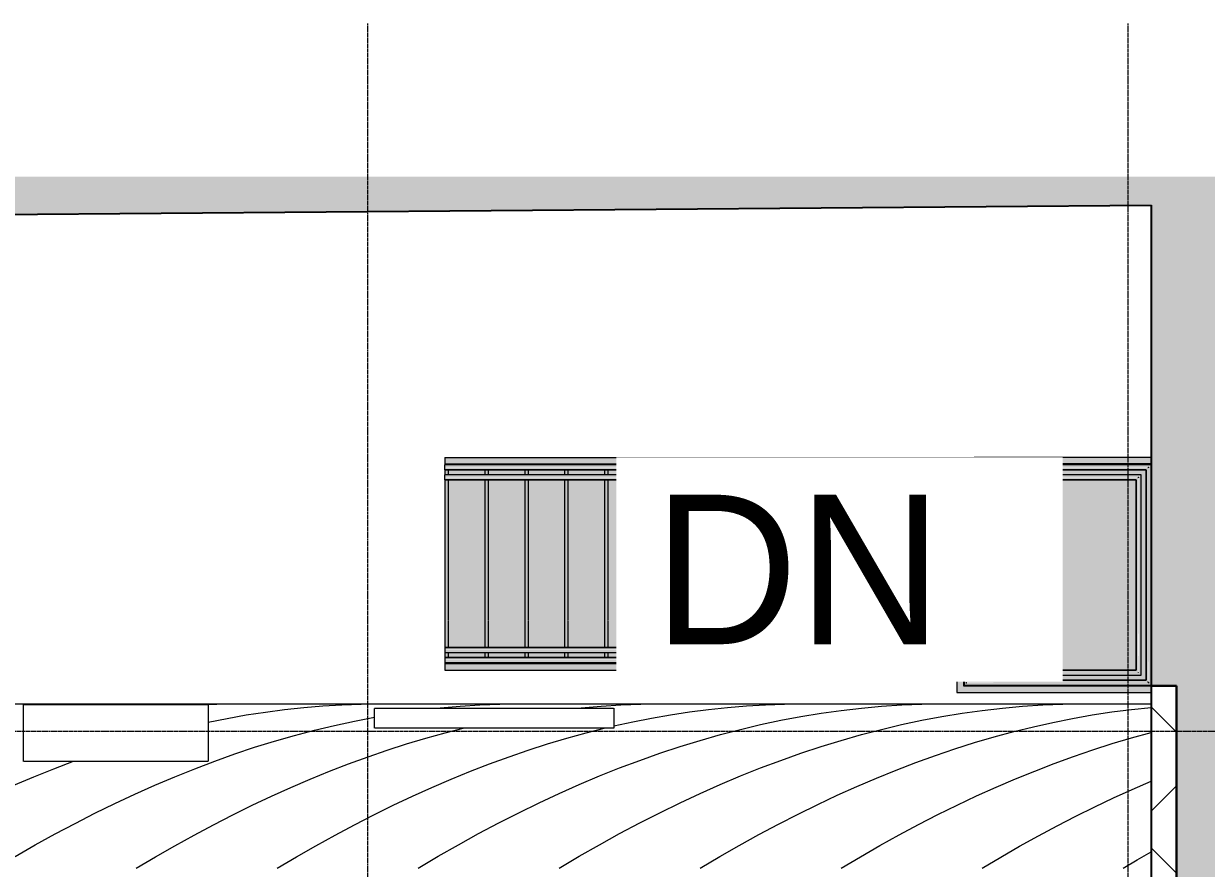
# Model space of a CAD drawing. Header units: inches. Extents: x -4124 to 1943, y 10204 to 12096.
# Drawn here: x 1260.7 to 1616.6, y 11719.2 to 11973.4 of the extents above; entities that cross this region are included whole.
import ezdxf

# ---------------------------------------------------------------- set-up
doc = ezdxf.new("R2010")
doc.units = ezdxf.units.IN
doc.header["$MEASUREMENT"] = 0
for name, pattern in [('Demolished', [0.1875, 0.125, -0.0625]), ('Grid Line 1_2_', [0.875, 0.5, -0.125, 0.125, -0.125]), ('Overhead 1_16_', [0.101562, 0.0625, -0.039062])]:
    doc.linetypes.add(name, pattern=pattern)
for name, color, linetype, lineweight in [('A-FLOR-HRAL', 11, 'Demolished', 9), ('A-ROOF', 132, 'Demolished', 9), ('A-ROOF-PATT', 132, 'Demolished', 9), ('A-WALL', 113, 'Continuous', 9), ('A-WALL-PATT', 111, 'Continuous', 13), ('S-GRID', 1, 'Continuous', 9), ('S-STRS', 31, 'Demolished', 9), ('S-STRS-ANNO', 31, 'Continuous', 9), ('S-STRS-IDEN', 31, 'Continuous', 9)]:
    doc.layers.add(name, color=color, linetype=linetype, lineweight=lineweight)
doc.styles.add('Century Gothic', font='ufonts.com_century-gothic.ttf', dxfattribs={"height": 45})

# ---------------------------------------------------------------- blocks, each defined once
blk = doc.blocks.new('FP_28-DEMO PLAN - MEZZ')
at = {"layer": 'A-ROOF', "color": 10}
blk.add_line((-1585.45, 11768.64), (-3026.2, 11768.64), dxfattribs=at)
at = {"layer": 'A-ROOF-PATT', "color": 20, "linetype": 'Continuous'}
for p, q in [((-1909.66, 11768.63), (-1904.45, 11768.74)), ((-1869.2, 11768.56), (-1863.99, 11768.71)), ((-1857.7, 11765.39), (-1851.94, 11766.27)), ((-1851.94, 11766.27), (-1846.19, 11767.02)), ((-1846.19, 11767.02), (-1840.44, 11767.64)), ((-1840.44, 11767.64), (-1834.69, 11768.12)), ((-1834.69, 11768.12), (-1828.93, 11768.46)), ((-1828.93, 11768.46), (-1823.18, 11768.68)), ((-1823.18, 11768.68), (-1817.43, 11768.75)), ((-1799.37, 11767.5), (-1793.39, 11768.03)), ((-1793.39, 11768.03), (-1787.41, 11768.42)), ((-1787.41, 11768.42), (-1781.43, 11768.66)), ((-1781.43, 11768.66), (-1775.45, 11768.75)), ((-1756.94, 11767.5), (-1750.96, 11768.03)), ((-1750.96, 11768.03), (-1744.98, 11768.42)), ((-1744.98, 11768.42), (-1739, 11768.66)), ((-1739, 11768.66), (-1733.03, 11768.75)), ((-1730.02, 11765.46), (-1724.31, 11766.32)), ((-1724.31, 11766.32), (-1718.6, 11767.06)), ((-1718.6, 11767.06), (-1712.89, 11767.66)), ((-1712.89, 11767.66), (-1707.18, 11768.13)), ((-1707.18, 11768.13), (-1701.47, 11768.47)), ((-1701.47, 11768.47), (-1695.77, 11768.68)), ((-1695.77, 11768.68), (-1690.06, 11768.75)), ((-1684.73, 11765.91), (-1678.66, 11766.76)), ((-1678.66, 11766.76), (-1672.6, 11767.45)), ((-1672.6, 11767.45), (-1666.54, 11768)), ((-1666.54, 11768), (-1660.47, 11768.4)), ((-1660.47, 11768.4), (-1654.41, 11768.65)), ((-1654.41, 11768.65), (-1648.34, 11768.75)), ((-1642.3, 11765.91), (-1636.24, 11766.76)), ((-1636.24, 11766.76), (-1630.17, 11767.45)), ((-1630.17, 11767.45), (-1624.11, 11768)), ((-1624.11, 11768), (-1618.04, 11768.4)), ((-1618.04, 11768.4), (-1611.98, 11768.65)), ((-1611.98, 11768.65), (-1605.92, 11768.75)), ((-1603.15, 11765.39), (-1597.25, 11766.29)), ((-1597.25, 11766.29), (-1591.35, 11767.06)), ((-1591.35, 11767.06), (-1585.45, 11767.68)), ((-1869.2, 11763.23), (-1863.45, 11764.38)), ((-1863.45, 11764.38), (-1857.7, 11765.39)), ((-1831.16, 11762.27), (-1825.15, 11763.57)), ((-1825.15, 11763.57), (-1819.14, 11764.73)), ((-1747.14, 11762.08), (-1741.43, 11763.34)), ((-1741.43, 11763.34), (-1735.72, 11764.46)), ((-1735.72, 11764.46), (-1730.02, 11765.46)), ((-1702.92, 11762.49), (-1696.85, 11763.78)), ((-1696.85, 11763.78), (-1690.79, 11764.92)), ((-1690.79, 11764.92), (-1684.73, 11765.91)), ((-1660.49, 11762.49), (-1654.43, 11763.78)), ((-1654.43, 11763.78), (-1648.36, 11764.92)), ((-1648.36, 11764.92), (-1642.3, 11765.91)), ((-1620.85, 11761.85), (-1614.95, 11763.17)), ((-1614.95, 11763.17), (-1609.05, 11764.35)), ((-1609.05, 11764.35), (-1603.15, 11765.39)), ((-1849.18, 11757.52), (-1843.17, 11759.25)), ((-1843.17, 11759.25), (-1837.16, 11760.83)), ((-1837.16, 11760.83), (-1831.16, 11762.27)), ((-1803.64, 11758.43), (-1797.82, 11760.03)), ((-1797.82, 11760.03), (-1792.01, 11761.5)), ((-1761.21, 11758.43), (-1755.4, 11760.03)), ((-1755.4, 11760.03), (-1749.58, 11761.5)), ((-1721.11, 11757.76), (-1715.05, 11759.48)), ((-1715.05, 11759.48), (-1708.98, 11761.06)), ((-1708.98, 11761.06), (-1702.92, 11762.49)), ((-1678.68, 11757.76), (-1672.62, 11759.48)), ((-1672.62, 11759.48), (-1666.56, 11761.06)), ((-1666.56, 11761.06), (-1660.49, 11762.49)), ((-1632.65, 11758.8), (-1626.75, 11760.39)), ((-1626.75, 11760.39), (-1620.85, 11761.85)), ((-1591.28, 11758.5), (-1585.45, 11760.1)), ((-1861.19, 11753.65), (-1855.19, 11755.66)), ((-1855.19, 11755.66), (-1849.18, 11757.52)), ((-1815.27, 11754.84), (-1809.45, 11756.7)), ((-1809.45, 11756.7), (-1803.64, 11758.43)), ((-1772.84, 11754.84), (-1767.03, 11756.7)), ((-1767.03, 11756.7), (-1761.21, 11758.43)), ((-1733.24, 11753.88), (-1727.17, 11755.89)), ((-1727.17, 11755.89), (-1721.11, 11757.76)), ((-1690.81, 11753.88), (-1684.75, 11755.89)), ((-1684.75, 11755.89), (-1678.68, 11757.76)), ((-1644.45, 11755.2), (-1638.55, 11757.07)), ((-1638.55, 11757.07), (-1632.65, 11758.8)), ((-1602.94, 11754.9), (-1597.11, 11756.76)), ((-1597.11, 11756.76), (-1591.28, 11758.5)), ((-1867.2, 11751.51), (-1861.19, 11753.65)), ((-1826.9, 11750.72), (-1821.08, 11752.84)), ((-1821.08, 11752.84), (-1815.27, 11754.84)), ((-1784.47, 11750.72), (-1778.65, 11752.84)), ((-1778.65, 11752.84), (-1772.84, 11754.84)), ((-1739.3, 11751.74), (-1733.24, 11753.88)), ((-1696.88, 11751.74), (-1690.81, 11753.88)), ((-1656.25, 11751.07), (-1650.35, 11753.2)), ((-1650.35, 11753.2), (-1644.45, 11755.2)), ((-1614.6, 11750.78), (-1608.77, 11752.91)), ((-1608.77, 11752.91), (-1602.94, 11754.9)), ((-1921.67, 11746.81), (-1915.67, 11749.22)), ((-1915.67, 11749.22), (-1909.66, 11751.5)), ((-1879.22, 11746.82), (-1873.21, 11749.23)), ((-1873.21, 11749.23), (-1867.2, 11751.51)), ((-1838.52, 11746.1), (-1832.71, 11748.47)), ((-1832.71, 11748.47), (-1826.9, 11750.72)), ((-1796.1, 11746.1), (-1790.28, 11748.47)), ((-1790.28, 11748.47), (-1784.47, 11750.72)), ((-1751.43, 11747.03), (-1745.37, 11749.45)), ((-1745.37, 11749.45), (-1739.3, 11751.74)), ((-1709, 11747.03), (-1702.94, 11749.45)), ((-1702.94, 11749.45), (-1696.88, 11751.74)), ((-1668.05, 11746.42), (-1662.15, 11748.81)), ((-1662.15, 11748.81), (-1656.25, 11751.07)), ((-1626.26, 11746.15), (-1620.43, 11748.53)), ((-1620.43, 11748.53), (-1614.6, 11750.78)), ((-1927.67, 11744.26), (-1921.67, 11746.81)), ((-1885.22, 11744.27), (-1879.22, 11746.82)), ((-1844.34, 11743.6), (-1838.52, 11746.1)), ((-1801.91, 11743.6), (-1796.1, 11746.1)), ((-1757.49, 11744.47), (-1751.43, 11747.03)), ((-1715.07, 11744.47), (-1709, 11747.03)), ((-1673.95, 11743.9), (-1668.05, 11746.42)), ((-1632.09, 11743.65), (-1626.26, 11746.15)), ((-1591.1, 11743.01), (-1585.45, 11745.47)), ((-1897.24, 11738.78), (-1891.23, 11741.59)), ((-1891.23, 11741.59), (-1885.22, 11744.27)), ((-1850.15, 11740.97), (-1844.34, 11743.6)), ((-1807.73, 11740.97), (-1801.91, 11743.6)), ((-1769.62, 11738.94), (-1763.56, 11741.77)), ((-1763.56, 11741.77), (-1757.49, 11744.47)), ((-1727.19, 11738.94), (-1721.13, 11741.77)), ((-1721.13, 11741.77), (-1715.07, 11744.47)), ((-1685.75, 11738.47), (-1679.85, 11741.25)), ((-1679.85, 11741.25), (-1673.95, 11743.9)), ((-1637.92, 11741.02), (-1632.09, 11743.65)), ((-1596.75, 11740.44), (-1591.1, 11743.01)), ((-1903.25, 11735.84), (-1897.24, 11738.78)), ((-1861.78, 11735.36), (-1855.97, 11738.23)), ((-1855.97, 11738.23), (-1850.15, 11740.97)), ((-1819.36, 11735.36), (-1813.54, 11738.23)), ((-1813.54, 11738.23), (-1807.73, 11740.97)), ((-1775.68, 11735.99), (-1769.62, 11738.94)), ((-1733.26, 11735.99), (-1727.19, 11738.94)), ((-1691.65, 11735.58), (-1685.75, 11738.47)), ((-1649.58, 11735.4), (-1643.75, 11738.27)), ((-1643.75, 11738.27), (-1637.92, 11741.02)), ((-1608.05, 11734.94), (-1602.4, 11737.75)), ((-1602.4, 11737.75), (-1596.75, 11740.44)), ((-1909.25, 11732.78), (-1903.25, 11735.84)), ((-1867.6, 11732.38), (-1861.78, 11735.36)), ((-1825.17, 11732.38), (-1819.36, 11735.36)), ((-1781.75, 11732.9), (-1775.68, 11735.99)), ((-1739.32, 11732.9), (-1733.26, 11735.99)), ((-1697.55, 11732.55), (-1691.65, 11735.58)), ((-1655.41, 11732.41), (-1649.58, 11735.4)), ((-1613.7, 11732.03), (-1608.05, 11734.94)), ((-1915.26, 11729.59), (-1909.25, 11732.78)), ((-1873.41, 11729.27), (-1867.6, 11732.38)), ((-1830.99, 11729.27), (-1825.17, 11732.38)), ((-1787.81, 11729.68), (-1781.75, 11732.9)), ((-1745.39, 11729.68), (-1739.32, 11732.9)), ((-1703.45, 11729.41), (-1697.55, 11732.55)), ((-1661.24, 11729.3), (-1655.41, 11732.41)), ((-1619.35, 11729), (-1613.7, 11732.03)), ((-1921.27, 11726.27), (-1915.26, 11729.59)), ((-1879.23, 11726.06), (-1873.41, 11729.27)), ((-1836.8, 11726.06), (-1830.99, 11729.27)), ((-1793.88, 11726.34), (-1787.81, 11729.68)), ((-1751.45, 11726.34), (-1745.39, 11729.68)), ((-1709.35, 11726.15), (-1703.45, 11729.41)), ((-1667.07, 11726.07), (-1661.24, 11729.3)), ((-1625, 11725.87), (-1619.35, 11729)), ((-1927.28, 11722.84), (-1921.27, 11726.27)), ((-1885.04, 11722.73), (-1879.23, 11726.06)), ((-1842.62, 11722.73), (-1836.8, 11726.06)), ((-1799.94, 11722.87), (-1793.88, 11726.34)), ((-1757.51, 11722.87), (-1751.45, 11726.34)), ((-1715.25, 11722.77), (-1709.35, 11726.15)), ((-1672.9, 11722.73), (-1667.07, 11726.07)), ((-1630.65, 11722.63), (-1625, 11725.87)), ((-1589.66, 11721.79), (-1585.45, 11724.23)), ((-1890.86, 11719.28), (-1885.04, 11722.73)), ((-1848.43, 11719.28), (-1842.62, 11722.73)), ((-1806, 11719.28), (-1799.94, 11722.87)), ((-1763.58, 11719.28), (-1757.51, 11722.87)), ((-1721.15, 11719.28), (-1715.25, 11722.77)), ((-1678.72, 11719.28), (-1672.9, 11722.73)), ((-1636.3, 11719.28), (-1630.65, 11722.63)), ((-1593.87, 11719.28), (-1589.66, 11721.79))]:
    blk.add_line(p, q, dxfattribs=at)
blk = doc.blocks.new('Walls 1 - Walls 1-1277454-DEMO PLAN - MEZZ')
at = {"layer": 'A-ROOF', "linetype": 'Continuous'}
blk.add_hatch(color=161, dxfattribs=at).paths.add_polyline_path([(-1448.44, 10380.08), (-1448.44, 11927.42), (-1956.88, 11927.42), (-1956.83, 11915.82), (-1585.45, 11918.85), (-1585.45, 11774.15), (-1577.83, 11774.15), (-1577.83, 10643.01), (-1938.58, 10642.37), (-1938.58, 10381.41), (-1577.83, 10380.43)], flags=0)
at = {"layer": 'A-ROOF', "linetype": 'Continuous', "lineweight": 25}
for p, q in [((-1956.83, 11915.82), (-1585.45, 11918.85)), ((-1585.45, 11918.85), (-1585.45, 11774.15)), ((-1585.45, 11774.15), (-1577.83, 11774.15)), ((-1577.83, 11774.15), (-1577.83, 10643.01))]:
    blk.add_line(p, q, dxfattribs=at)
blk = doc.blocks.new('Top Rail Type - Top Rail_Internal_-1447311-DEMO PLAN - MEZZ')
at = {"layer": 'A-FLOR-HRAL', "linetype": 'Continuous'}
for points in [[(-1641.92, 11839.83), (-1641.92, 11840), (-1797.92, 11839.92), (-1797.92, 11839.84), (-1641.92, 11839.84)], [(-1641.91, 11839.81), (-1641.91, 11839.83), (-1586.2, 11839.92), (-1586.2, 11840.01), (-1641.92, 11839.92), (-1641.92, 11839.83)], [(-1586.11, 11775.05), (-1586.2, 11839.92), (-1586.29, 11839.72), (-1586.2, 11775.15)], [(-1657.49, 11781.84), (-1641.92, 11781.92), (-1641.17, 11782.57), (-1641.17, 11782.67), (-1641.92, 11782.57), (-1641.92, 11782), (-1797.92, 11781.92), (-1797.92, 11781.84), (-1665.92, 11781.84)], [(-1641.92, 11781.35), (-1641.67, 11781.44), (-1641.67, 11781.92), (-1641.12, 11781.98), (-1640.82, 11782.45), (-1641.17, 11782.57), (-1641.74, 11782.11), (-1641.92, 11781.76), (-1641.92, 11781.39)], [(-1641.01, 11775.05), (-1640.83, 11775.24), (-1640.72, 11781.92), (-1640.17, 11781.92), (-1640.27, 11782.29), (-1640.55, 11782.19), (-1641.02, 11781.83), (-1641.01, 11775.15)], [(-1586.11, 11775.05), (-1586.29, 11775.24), (-1640.92, 11775.15), (-1641.01, 11775.05), (-1586.2, 11775.05)]]:
    blk.add_hatch(color=254, dxfattribs=at).paths.add_polyline_path(points, flags=0)
for p, q in [((-1641.72, 11840.67), (-1797.92, 11840.67)), ((-1797.92, 11839.17), (-1641.72, 11839.17)), ((-1585.45, 11840.67), (-1641.72, 11840.67)), ((-1641.72, 11839.17), (-1586.95, 11839.17)), ((-1586.95, 11839.17), (-1586.95, 11775.9)), ((-1640.9, 11782.67), (-1797.92, 11782.67)), ((-1797.92, 11781.17), (-1642.19, 11781.17)), ((-1641.92, 11781.27), (-1641.73, 11781.39)), ((-1641.67, 11780.89), (-1641.67, 11774.4)), ((-1640.17, 11775.9), (-1640.17, 11782.19)), ((-1641.67, 11774.4), (-1585.45, 11774.4)), ((-1586.95, 11775.9), (-1640.17, 11775.9))]:
    blk.add_line(p, q, dxfattribs=at)
at = {"layer": 'A-FLOR-HRAL', "linetype": 'Continuous', "flags": 128}
for points in [[(-1640.9, 11782.67), (-1641.02, 11782.64), (-1641.17, 11782.57), (-1641.35, 11782.45), (-1641.55, 11782.29), (-1641.74, 11782.11), (-1641.92, 11781.92)], [(-1641.17, 11781.92), (-1641.01, 11782.11), (-1640.89, 11782.29), (-1640.82, 11782.45), (-1640.79, 11782.57), (-1640.82, 11782.64), (-1640.9, 11782.67)], [(-1641.12, 11781.74), (-1640.92, 11781.92), (-1640.73, 11782.07), (-1640.55, 11782.19), (-1640.39, 11782.27), (-1640.27, 11782.29), (-1640.2, 11782.26), (-1640.17, 11782.19)]]:
    blk.add_lwpolyline(points, dxfattribs=at)
at = {"layer": 'A-FLOR-HRAL', "linetype": 'Continuous'}
for points in [[(-1641.92, 11839.92), (-1641.92, 11839.85), (-1641.92, 11839.79), (-1641.91, 11839.73)], [(-1586.2, 11839.92), (-1586.22, 11839.9), (-1586.25, 11839.87), (-1586.3, 11839.82), (-1586.35, 11839.77), (-1586.38, 11839.74), (-1586.4, 11839.72)], [(-1641.12, 11774.95), (-1641.1, 11774.97), (-1641.07, 11775), (-1641.02, 11775.05), (-1640.97, 11775.1), (-1640.94, 11775.13), (-1640.92, 11775.15)], [(-1586.01, 11774.95), (-1586.02, 11774.97), (-1586.06, 11775), (-1586.11, 11775.05), (-1586.15, 11775.1), (-1586.2, 11775.15), (-1586.25, 11775.19), (-1586.3, 11775.24), (-1586.35, 11775.29), (-1586.38, 11775.32), (-1586.4, 11775.34)]]:
    blk.add_open_spline(points, degree=3, dxfattribs=at)
blk = doc.blocks.new('Top Rail Type - Top Rail_Internal_-V37-DEMO PLAN - MEZZ')
at = {"layer": 'A-FLOR-HRAL', "linetype": 'Continuous'}
h = blk.add_hatch(color=254, dxfattribs=at)
h.paths.add_polyline_path([(-1642.07, 11839.17), (-1641.92, 11839.17), (-1641.92, 11839.84), (-1797.92, 11839.84), (-1797.92, 11839.17), (-1647.04, 11839.17)], flags=0)
h.paths.add_polyline_path([(-1647.04, 11840), (-1641.92, 11840.01), (-1641.92, 11840.67), (-1797.92, 11840.67), (-1797.92, 11840), (-1653.92, 11840)], flags=0)
h = blk.add_hatch(color=254, dxfattribs=at)
h.paths.add_polyline_path([(-1586.95, 11839.17), (-1586.29, 11839.83), (-1641.92, 11839.84), (-1641.92, 11839.17), (-1588.45, 11839.17)], flags=0)
h.paths.add_polyline_path([(-1641.92, 11840), (-1641.91, 11840.01), (-1586.11, 11840.01), (-1585.45, 11840.67), (-1641.92, 11840.67)], flags=0)
h = blk.add_hatch(color=254, dxfattribs=at)
h.paths.add_polyline_path([(-1585.45, 11774.4), (-1585.45, 11840.67), (-1586.11, 11839.92), (-1586.11, 11775.05)], flags=0)
h.paths.add_polyline_path([(-1586.29, 11775.24), (-1586.29, 11839.83), (-1586.95, 11839.07), (-1586.95, 11775.9)], flags=0)
h = blk.add_hatch(color=254, dxfattribs=at)
h.paths.add_polyline_path([(-1689.92, 11781.17), (-1641.92, 11781.17), (-1641.98, 11781.84), (-1797.92, 11781.84), (-1797.92, 11781.17), (-1699.3, 11781.17)], flags=0)
h.paths.add_polyline_path([(-1665.92, 11782), (-1641.92, 11782), (-1641.92, 11782.67), (-1797.92, 11782.67), (-1797.92, 11782), (-1677.92, 11782)], flags=0)
h = blk.add_hatch(color=254, dxfattribs=at)
h.paths.add_polyline_path([(-1641.67, 11774.4), (-1641.01, 11775.15), (-1641.02, 11781.92), (-1641.67, 11781.92), (-1641.67, 11775.05)], flags=0)
h.paths.add_polyline_path([(-1640.83, 11775.24), (-1640.17, 11775.9), (-1640.17, 11781.92), (-1640.83, 11781.92), (-1640.83, 11775.9)], flags=0)
h = blk.add_hatch(color=254, dxfattribs=at)
h.paths.add_polyline_path([(-1641.67, 11774.4), (-1585.45, 11774.4), (-1586.2, 11775.05), (-1641.01, 11775.05)], flags=0)
h.paths.add_polyline_path([(-1586.29, 11775.24), (-1586.95, 11775.9), (-1640.17, 11775.9), (-1640.83, 11775.24), (-1586.95, 11775.24)], flags=0)
for p, q in [((-1641.92, 11840.67), (-1797.92, 11840.67)), ((-1797.92, 11839.19), (-1797.92, 11840.64)), ((-1641.92, 11839.17), (-1797.92, 11839.17)), ((-1585.45, 11840.67), (-1641.92, 11840.67)), ((-1586.95, 11839.17), (-1641.92, 11839.17)), ((-1586.95, 11775.9), (-1586.95, 11839.17)), ((-1797.92, 11782.67), (-1641.92, 11782.67)), ((-1797.92, 11782.64), (-1797.92, 11781.19)), ((-1797.92, 11781.17), (-1641.92, 11781.17)), ((-1641.92, 11782.67), (-1641.92, 11781.17)), ((-1640.17, 11781.92), (-1641.67, 11781.92)), ((-1641.67, 11781.92), (-1641.67, 11774.4)), ((-1640.17, 11781.92), (-1640.17, 11775.9)), ((-1641.67, 11774.4), (-1585.45, 11774.4)), ((-1640.17, 11775.9), (-1586.95, 11775.9))]:
    blk.add_line(p, q, dxfattribs=at)
blk = doc.blocks.new('Handrail Type - Handrail_Internal_-1447339-DEMO PLAN - MEZZ')
at = {"layer": 'A-FLOR-HRAL', "linetype": 'Continuous'}
for points in [[(-1641.92, 11836.83), (-1641.92, 11837), (-1797.92, 11836.92), (-1797.92, 11836.84), (-1641.92, 11836.84)], [(-1641.91, 11836.81), (-1641.91, 11836.83), (-1589.2, 11836.92), (-1589.2, 11837.01), (-1641.92, 11836.92), (-1641.92, 11836.83)], [(-1589.11, 11778.05), (-1589.2, 11836.92), (-1589.29, 11836.72), (-1589.2, 11778.15), (-1589.17, 11778.11)], [(-1641.92, 11784.83), (-1641.92, 11785), (-1797.92, 11784.92), (-1797.92, 11784.84), (-1641.92, 11784.84)], [(-1638.01, 11784.83), (-1637.92, 11785.01), (-1641.92, 11784.92), (-1641.89, 11784.83), (-1638.23, 11784.83)], [(-1638.01, 11778.05), (-1637.83, 11778.34), (-1637.92, 11784.92), (-1638.01, 11784.72), (-1638.01, 11778.11)], [(-1589.2, 11778.05), (-1589.2, 11778.15), (-1589.29, 11778.24), (-1637.92, 11778.15), (-1638.01, 11778.05), (-1589.95, 11778.05)]]:
    blk.add_hatch(color=254, dxfattribs=at).paths.add_polyline_path(points, flags=0)
for p, q in [((-1641.72, 11837.67), (-1797.92, 11837.67)), ((-1588.45, 11837.67), (-1641.72, 11837.67)), ((-1588.45, 11777.4), (-1588.45, 11837.67)), ((-1797.92, 11836.17), (-1641.72, 11836.17)), ((-1641.72, 11836.17), (-1589.95, 11836.17)), ((-1589.95, 11836.17), (-1589.95, 11778.9)), ((-1641.72, 11785.67), (-1797.92, 11785.67)), ((-1797.92, 11784.17), (-1641.72, 11784.17)), ((-1637.17, 11785.67), (-1641.72, 11785.67)), ((-1641.72, 11784.17), (-1638.67, 11784.17)), ((-1638.67, 11784.17), (-1638.67, 11777.4)), ((-1637.17, 11778.9), (-1637.17, 11785.67)), ((-1638.67, 11777.4), (-1588.45, 11777.4)), ((-1589.95, 11778.9), (-1637.17, 11778.9))]:
    blk.add_line(p, q, dxfattribs=at)
for points in [[(-1641.92, 11836.92), (-1641.92, 11836.85), (-1641.92, 11836.79), (-1641.91, 11836.73)], [(-1589.2, 11836.92), (-1589.22, 11836.9), (-1589.25, 11836.87), (-1589.3, 11836.82), (-1589.35, 11836.77), (-1589.38, 11836.74), (-1589.4, 11836.72)], [(-1641.91, 11784.72), (-1641.92, 11784.79), (-1641.92, 11784.85), (-1641.92, 11784.92)], [(-1638.12, 11784.72), (-1638.1, 11784.74), (-1638.07, 11784.77), (-1638.02, 11784.82), (-1637.97, 11784.87), (-1637.94, 11784.9), (-1637.92, 11784.92)], [(-1638.12, 11777.95), (-1638.1, 11777.97), (-1638.07, 11778), (-1638.02, 11778.05), (-1637.97, 11778.1), (-1637.94, 11778.13), (-1637.92, 11778.15)], [(-1589.17, 11778.11), (-1589.18, 11778.12), (-1589.19, 11778.13), (-1589.2, 11778.15)]]:
    blk.add_open_spline(points, degree=3, dxfattribs=at)
blk = doc.blocks.new('Handrail Type - Handrail_Internal_-V38-DEMO PLAN - MEZZ')
at = {"layer": 'A-FLOR-HRAL', "linetype": 'Continuous'}
h = blk.add_hatch(color=254, dxfattribs=at)
h.paths.add_polyline_path([(-1797.92, 11836.17), (-1641.92, 11836.17), (-1641.92, 11836.84), (-1797.92, 11836.84), (-1797.92, 11836.54)], flags=0)
h.paths.add_polyline_path([(-1641.92, 11837), (-1641.92, 11837.67), (-1797.92, 11837.67), (-1797.92, 11837), (-1647.04, 11837)], flags=0)
h = blk.add_hatch(color=254, dxfattribs=at)
h.paths.add_polyline_path([(-1589.95, 11836.17), (-1589.29, 11836.83), (-1641.92, 11836.84), (-1641.92, 11836.17), (-1594.78, 11836.17)], flags=0)
h.paths.add_polyline_path([(-1641.92, 11837), (-1641.91, 11837.01), (-1589.11, 11837.01), (-1588.45, 11837.67), (-1641.92, 11837.67)], flags=0)
h = blk.add_hatch(color=254, dxfattribs=at)
h.paths.add_polyline_path([(-1588.45, 11777.4), (-1588.45, 11837.67), (-1589.11, 11836.92), (-1589.11, 11778.05)], flags=0)
h.paths.add_polyline_path([(-1589.29, 11778.24), (-1589.29, 11836.83), (-1589.95, 11836.17), (-1589.95, 11778.9)], flags=0)
h = blk.add_hatch(color=254, dxfattribs=at)
h.paths.add_polyline_path([(-1797.92, 11784.17), (-1641.92, 11784.17), (-1641.92, 11784.84), (-1797.92, 11784.84), (-1797.92, 11784.6)], flags=0)
h.paths.add_polyline_path([(-1713.92, 11785), (-1641.92, 11785.01), (-1641.92, 11785.67), (-1797.92, 11785.67), (-1797.92, 11785), (-1720.21, 11785)], flags=0)
h = blk.add_hatch(color=254, dxfattribs=at)
h.paths.add_polyline_path([(-1641.77, 11784.17), (-1638.67, 11784.17), (-1638.01, 11784.83), (-1641.92, 11784.72), (-1641.82, 11784.17)], flags=0)
h.paths.add_polyline_path([(-1641.92, 11785), (-1641.89, 11785.01), (-1637.83, 11785.01), (-1637.17, 11785.67), (-1641.92, 11785.57), (-1641.92, 11785.11)], flags=0)
h = blk.add_hatch(color=254, dxfattribs=at)
h.paths.add_polyline_path([(-1638.67, 11777.4), (-1638.01, 11778.15), (-1638.01, 11784.83), (-1638.67, 11784.17), (-1638.67, 11778.05)], flags=0)
h.paths.add_polyline_path([(-1637.83, 11778.24), (-1637.17, 11778.9), (-1637.17, 11785.67), (-1637.83, 11784.92), (-1637.83, 11778.9)], flags=0)
h = blk.add_hatch(color=254, dxfattribs=at)
h.paths.add_polyline_path([(-1638.67, 11777.4), (-1588.45, 11777.4), (-1589.2, 11778.05), (-1638.01, 11778.05)], flags=0)
h.paths.add_polyline_path([(-1626.13, 11778.24), (-1589.29, 11778.24), (-1589.95, 11778.9), (-1637.17, 11778.9), (-1637.83, 11778.24), (-1636.59, 11778.24)], flags=0)
for p, q in [((-1641.92, 11837.67), (-1797.92, 11837.67)), ((-1797.92, 11836.19), (-1797.92, 11837.64)), ((-1588.45, 11837.67), (-1641.92, 11837.67)), ((-1588.45, 11777.4), (-1588.45, 11837.67)), ((-1641.92, 11836.17), (-1797.92, 11836.17)), ((-1589.95, 11836.17), (-1641.92, 11836.17)), ((-1589.95, 11778.9), (-1589.95, 11836.17)), ((-1797.92, 11785.67), (-1641.92, 11785.67)), ((-1797.92, 11785.64), (-1797.92, 11784.19)), ((-1797.92, 11784.17), (-1641.92, 11784.17)), ((-1641.92, 11785.67), (-1637.17, 11785.67)), ((-1641.92, 11784.17), (-1638.67, 11784.17)), ((-1638.67, 11784.17), (-1638.67, 11777.4)), ((-1637.17, 11785.67), (-1637.17, 11778.9)), ((-1638.67, 11777.4), (-1588.45, 11777.4)), ((-1637.17, 11778.9), (-1589.95, 11778.9))]:
    blk.add_line(p, q, dxfattribs=at)

msp = doc.modelspace()

# ---------------------------------------------------------------- hatches: boundary and pattern name
at = {"layer": 'A-WALL-PATT', "lineweight": 9}
h = msp.add_hatch(dxfattribs=at)
h.set_pattern_fill('FP_1', style=0, pattern_type=2)
h.set_pattern_definition([(45, (3185.41, 0), (-21.2132, 21.2132), []), (135, (3185.41, 0), (-21.2132, -21.2132), [])])
h.paths.add_polyline_path([(1599.96, 10642.99), (1607.58, 10643.01), (1607.58, 11774.15), (1599.96, 11774.15), (1599.96, 10643.01)], flags=0)
at = {"layer": 'S-STRS', "linetype": 'Continuous'}
for color, points in [(255, [(1543.49, 11840.92), (1546.71, 11840.92), (1546.71, 11842.92), (1387.49, 11842.92), (1387.49, 11840.92), (1538.37, 11840.92)]), (255, [(1590.64, 11840.92), (1599.96, 11840.92), (1599.96, 11842.92), (1546.71, 11842.92), (1546.71, 11840.92), (1569.73, 11840.92)]), (255, [(1538.37, 11778.92), (1541.49, 11778.92), (1541.49, 11780.92), (1387.49, 11780.92), (1387.49, 11778.92), (1531.49, 11778.92)]), (254, [(1541.49, 11772.15), (1543.49, 11774.15), (1543.49, 11780.92), (1541.49, 11780.92), (1541.49, 11774.15)]), (255, [(1599.96, 11772.15), (1599.96, 11774.15), (1543.49, 11774.15), (1541.49, 11772.15), (1590.64, 11772.15)])]:
    msp.add_hatch(color=color, dxfattribs=at).paths.add_polyline_path(points, flags=0)
h = msp.add_hatch(color=255, dxfattribs=at)
h.paths.add_polyline_path([(1399.49, 11780.92), (1399.49, 11781.17), (1387.49, 11781.17), (1387.49, 11780.92)], flags=0)
h.paths.add_polyline_path([(1387.49, 11782.67), (1399.49, 11782.67), (1399.49, 11784.17), (1387.49, 11784.17)], flags=0)
h.paths.add_polyline_path([(1399.49, 11785.67), (1399.49, 11836.17), (1387.49, 11836.17), (1387.49, 11785.67)], flags=0)
h.paths.add_polyline_path([(1399.49, 11837.67), (1399.49, 11839.17), (1387.49, 11839.17), (1387.49, 11837.67)], flags=0)
h.paths.add_polyline_path([(1399.49, 11840.67), (1399.49, 11840.92), (1387.49, 11840.92), (1387.49, 11840.67)], flags=0)
h = msp.add_hatch(color=255, dxfattribs=at)
h.paths.add_polyline_path([(1411.49, 11780.92), (1411.49, 11781.17), (1399.49, 11781.17), (1399.49, 11780.92), (1402.49, 11780.92)], flags=0)
h.paths.add_polyline_path([(1399.49, 11782.67), (1411.49, 11782.67), (1411.49, 11784.17), (1399.49, 11784.17)], flags=0)
h.paths.add_polyline_path([(1411.49, 11785.67), (1411.49, 11836.17), (1399.49, 11836.17), (1399.49, 11785.67), (1402.49, 11785.67)], flags=0)
h.paths.add_polyline_path([(1402.49, 11837.67), (1411.49, 11837.67), (1411.49, 11839.17), (1399.49, 11839.17), (1399.49, 11837.67)], flags=0)
h.paths.add_polyline_path([(1402.49, 11840.67), (1411.49, 11840.67), (1411.49, 11840.92), (1399.49, 11840.92), (1399.49, 11840.67)], flags=0)
h = msp.add_hatch(color=255, dxfattribs=at)
h.paths.add_polyline_path([(1411.49, 11780.92), (1423.49, 11780.92), (1423.39, 11781.17), (1411.49, 11781.17)], flags=0)
h.paths.add_polyline_path([(1423.49, 11782.67), (1423.39, 11784.17), (1411.49, 11784.17), (1411.49, 11782.67), (1423.39, 11782.67)], flags=0)
h.paths.add_polyline_path([(1423.39, 11785.67), (1423.49, 11785.67), (1423.39, 11836.17), (1411.49, 11836.17), (1411.49, 11785.67)], flags=0)
h.paths.add_polyline_path([(1423.49, 11837.67), (1423.39, 11839.17), (1411.49, 11839.17), (1411.49, 11837.67), (1423.39, 11837.67)], flags=0)
h.paths.add_polyline_path([(1411.49, 11840.67), (1423.49, 11840.67), (1423.39, 11840.92), (1411.49, 11840.92)], flags=0)
h = msp.add_hatch(color=255, dxfattribs=at)
h.paths.add_polyline_path([(1435.49, 11780.92), (1435.49, 11781.17), (1423.49, 11781.17), (1423.49, 11780.92)], flags=0)
h.paths.add_polyline_path([(1423.49, 11782.67), (1435.49, 11782.67), (1435.49, 11784.17), (1423.49, 11784.17)], flags=0)
h.paths.add_polyline_path([(1423.49, 11785.67), (1435.49, 11785.67), (1435.49, 11836.17), (1423.49, 11836.17), (1423.49, 11797.59)], flags=0)
h.paths.add_polyline_path([(1423.49, 11837.67), (1435.49, 11837.67), (1435.49, 11839.17), (1423.49, 11839.17)], flags=0)
h.paths.add_polyline_path([(1435.49, 11840.67), (1435.49, 11840.92), (1423.49, 11840.92), (1423.49, 11840.67)], flags=0)
h = msp.add_hatch(color=255, dxfattribs=at)
h.paths.add_polyline_path([(1444.3, 11780.92), (1447.49, 11780.92), (1447.49, 11781.17), (1435.49, 11781.17), (1435.49, 11780.92)], flags=0)
h.paths.add_polyline_path([(1447.49, 11782.67), (1447.49, 11784.17), (1435.49, 11784.17), (1435.49, 11782.67), (1444.3, 11782.67)], flags=0)
h.paths.add_polyline_path([(1447.49, 11785.67), (1447.49, 11836.17), (1435.49, 11836.17), (1435.49, 11785.67), (1444.3, 11785.67)], flags=0)
h.paths.add_polyline_path([(1447.49, 11837.67), (1447.49, 11839.17), (1435.49, 11839.17), (1435.49, 11837.67), (1444.3, 11837.67)], flags=0)
h.paths.add_polyline_path([(1435.49, 11840.67), (1447.49, 11840.67), (1447.49, 11840.92), (1435.49, 11840.92)], flags=0)
h = msp.add_hatch(color=255, dxfattribs=at)
h.paths.add_polyline_path([(1459.49, 11780.92), (1459.49, 11781.17), (1447.49, 11781.17), (1447.49, 11780.92)], flags=0)
h.paths.add_polyline_path([(1447.49, 11782.67), (1459.49, 11782.67), (1459.49, 11784.17), (1447.49, 11784.17)], flags=0)
h.paths.add_polyline_path([(1447.49, 11785.67), (1459.49, 11785.67), (1459.49, 11836.17), (1447.49, 11836.17), (1447.49, 11797.59)], flags=0)
h.paths.add_polyline_path([(1447.49, 11837.67), (1459.49, 11837.67), (1459.49, 11839.17), (1447.49, 11839.17)], flags=0)
h.paths.add_polyline_path([(1459.49, 11840.67), (1459.49, 11840.92), (1447.49, 11840.92), (1447.49, 11840.67)], flags=0)
h = msp.add_hatch(color=255, dxfattribs=at)
h.paths.add_polyline_path([(1459.49, 11780.92), (1471.49, 11780.92), (1471.49, 11781.17), (1459.49, 11781.17)], flags=0)
h.paths.add_polyline_path([(1465.2, 11782.67), (1471.49, 11782.67), (1471.49, 11784.17), (1459.49, 11784.17), (1459.49, 11782.67)], flags=0)
h.paths.add_polyline_path([(1465.2, 11785.67), (1471.49, 11785.67), (1471.49, 11836.17), (1459.49, 11836.17), (1459.49, 11785.67)], flags=0)
h.paths.add_polyline_path([(1465.2, 11837.67), (1471.49, 11837.67), (1471.49, 11839.17), (1459.49, 11839.17), (1459.49, 11837.67)], flags=0)
h.paths.add_polyline_path([(1459.49, 11840.67), (1471.49, 11840.67), (1471.49, 11840.92), (1459.49, 11840.92)], flags=0)
h = msp.add_hatch(color=255, dxfattribs=at)
h.paths.add_polyline_path([(1483.49, 11780.92), (1483.49, 11781.17), (1471.49, 11781.17), (1471.49, 11780.92)], flags=0)
h.paths.add_polyline_path([(1483.49, 11782.67), (1483.49, 11784.17), (1471.49, 11784.17), (1471.49, 11782.67)], flags=0)
h.paths.add_polyline_path([(1471.49, 11785.67), (1483.49, 11785.67), (1483.49, 11836.17), (1471.49, 11836.17), (1471.49, 11789.66)], flags=0)
h.paths.add_polyline_path([(1483.49, 11837.67), (1483.49, 11839.17), (1471.49, 11839.17), (1471.49, 11837.67)], flags=0)
h.paths.add_polyline_path([(1471.49, 11840.67), (1483.49, 11840.67), (1483.49, 11840.92), (1471.49, 11840.92)], flags=0)
h = msp.add_hatch(color=255, dxfattribs=at)
h.paths.add_polyline_path([(1483.49, 11780.92), (1495.49, 11780.92), (1495.49, 11781.17), (1483.49, 11781.17)], flags=0)
h.paths.add_polyline_path([(1495.49, 11782.67), (1495.49, 11784.17), (1483.49, 11784.17), (1483.49, 11782.67), (1486.11, 11782.67)], flags=0)
h.paths.add_polyline_path([(1495.49, 11785.67), (1495.49, 11836.17), (1483.49, 11836.17), (1483.49, 11785.67), (1486.11, 11785.67)], flags=0)
h.paths.add_polyline_path([(1495.49, 11837.67), (1495.49, 11839.17), (1483.49, 11839.17), (1483.49, 11837.67), (1486.11, 11837.67)], flags=0)
h.paths.add_polyline_path([(1483.49, 11840.67), (1495.49, 11840.67), (1495.49, 11840.92), (1483.49, 11840.92)], flags=0)
h = msp.add_hatch(color=255, dxfattribs=at)
h.paths.add_polyline_path([(1495.49, 11780.92), (1507.49, 11780.92), (1507.49, 11781.17), (1495.49, 11781.17)], flags=0)
h.paths.add_polyline_path([(1507.01, 11782.67), (1507.49, 11782.67), (1507.49, 11784.17), (1495.49, 11784.17), (1495.49, 11782.67)], flags=0)
h.paths.add_polyline_path([(1507.01, 11785.67), (1507.49, 11785.67), (1507.49, 11836.17), (1495.49, 11836.17), (1495.49, 11785.67)], flags=0)
h.paths.add_polyline_path([(1507.01, 11837.67), (1507.49, 11837.67), (1507.49, 11839.17), (1495.49, 11839.17), (1495.49, 11837.67)], flags=0)
h.paths.add_polyline_path([(1495.49, 11840.67), (1507.49, 11840.67), (1507.49, 11840.92), (1495.49, 11840.92)], flags=0)
h = msp.add_hatch(color=255, dxfattribs=at)
h.paths.add_polyline_path([(1519.49, 11780.92), (1519.49, 11781.17), (1507.49, 11781.17), (1507.49, 11780.92)], flags=0)
h.paths.add_polyline_path([(1519.49, 11782.67), (1519.49, 11784.17), (1507.49, 11784.17), (1507.49, 11782.67)], flags=0)
h.paths.add_polyline_path([(1507.49, 11785.67), (1519.49, 11785.67), (1519.49, 11836.17), (1507.49, 11836.17), (1507.49, 11789.66)], flags=0)
h.paths.add_polyline_path([(1519.49, 11837.67), (1519.49, 11839.17), (1507.49, 11839.17), (1507.49, 11837.67)], flags=0)
h.paths.add_polyline_path([(1507.49, 11840.67), (1519.49, 11840.67), (1519.49, 11840.92), (1507.49, 11840.92)], flags=0)
h = msp.add_hatch(color=255, dxfattribs=at)
h.paths.add_polyline_path([(1519.49, 11780.92), (1531.49, 11780.92), (1531.49, 11781.17), (1519.49, 11781.17)], flags=0)
h.paths.add_polyline_path([(1531.49, 11782.67), (1531.49, 11784.17), (1519.49, 11784.17), (1519.49, 11782.67), (1527.92, 11782.67)], flags=0)
h.paths.add_polyline_path([(1531.49, 11785.67), (1531.49, 11836.17), (1519.49, 11836.17), (1519.49, 11785.67), (1527.92, 11785.67)], flags=0)
h.paths.add_polyline_path([(1531.49, 11837.67), (1531.49, 11839.17), (1519.49, 11839.17), (1519.49, 11837.67), (1527.92, 11837.67)], flags=0)
h.paths.add_polyline_path([(1519.49, 11840.67), (1531.49, 11840.67), (1531.49, 11840.92), (1519.49, 11840.92)], flags=0)
h = msp.add_hatch(color=255, dxfattribs=at)
h.paths.add_polyline_path([(1541.49, 11780.92), (1543.49, 11780.92), (1543.49, 11781.17), (1531.49, 11781.17), (1531.49, 11780.92), (1538.37, 11780.92)], flags=0)
h.paths.add_polyline_path([(1531.49, 11782.67), (1543.49, 11782.67), (1543.49, 11784.17), (1531.49, 11784.17)], flags=0)
h.paths.add_polyline_path([(1543.49, 11785.67), (1543.49, 11836.17), (1531.49, 11836.17), (1531.49, 11785.67), (1538.37, 11785.67)], flags=0)
h.paths.add_polyline_path([(1543.49, 11837.67), (1543.49, 11839.17), (1531.49, 11839.17), (1531.49, 11837.67), (1538.37, 11837.67)], flags=0)
h.paths.add_polyline_path([(1543.49, 11840.67), (1543.49, 11840.92), (1531.49, 11840.92), (1531.49, 11840.67), (1538.37, 11840.67)], flags=0)
h = msp.add_hatch(color=255, dxfattribs=at)
h.paths.add_polyline_path([(1559.28, 11774.15), (1599.96, 11774.18), (1599.93, 11774.4), (1543.74, 11774.42), (1543.67, 11781.39), (1543.49, 11781.27), (1543.49, 11774.15), (1548.82, 11774.15)], flags=0)
h.paths.add_polyline_path([(1559.28, 11775.9), (1598.46, 11775.9), (1598.46, 11839.17), (1543.49, 11839.17), (1543.49, 11837.67), (1596.96, 11837.64), (1596.93, 11777.4), (1546.74, 11777.42), (1546.74, 11784.17), (1543.49, 11784.17), (1543.49, 11782.67), (1544.24, 11782.57), (1544.59, 11782.45), (1544.43, 11781.92), (1544.49, 11781.92), (1545.02, 11782.27), (1545.21, 11782.26), (1545.24, 11782.19), (1545.24, 11775.9), (1548.82, 11775.9)], flags=0)
h.paths.add_polyline_path([(1595.46, 11778.9), (1595.46, 11836.17), (1543.49, 11836.17), (1543.49, 11785.67), (1548.24, 11785.64), (1548.24, 11778.9), (1590.64, 11778.9)], flags=0)
h.paths.add_polyline_path([(1598.46, 11840.67), (1599.96, 11840.67), (1599.93, 11840.92), (1543.49, 11840.92), (1543.49, 11840.67), (1596.96, 11840.67)], flags=0)

# ---------------------------------------------------------------- linework, layer by layer
at = {"layer": 'A-ROOF', "color": 10}
for p, q in [((1260.71, 11768.52), (1316.21, 11768.52)), ((1260.71, 11751.4), (1260.71, 11768.52)), ((1316.21, 11768.52), (1316.21, 11751.4)), ((1366.27, 11761.4), (1366.27, 11767.4)), ((1366.27, 11767.4), (1438.27, 11767.4)), ((1438.27, 11767.4), (1438.27, 11761.4)), ((1438.27, 11761.4), (1366.27, 11761.4)), ((1316.21, 11751.4), (1260.71, 11751.4))]:
    msp.add_line(p, q, dxfattribs=at)
at = {"layer": 'A-WALL', "lineweight": 25}
for p, q in [((1599.96, 11774.15), (1599.96, 11705.89)), ((1607.58, 11774.15), (1599.96, 11774.15)), ((1607.58, 10640.15), (1607.58, 11774.15))]:
    msp.add_line(p, q, dxfattribs=at)
at = {"layer": 'S-GRID', "linetype": 'Grid Line 1_2_'}
for p, q in [((1364.21, 11973.42), (1364.21, 10769.7)), ((1592.96, 11973.42), (1592.96, 10769.7)), ((1822.61, 11760.4), (-728.77, 11760.4))]:
    msp.add_line(p, q, dxfattribs=at)
at = {"layer": 'S-STRS', "linetype": 'Continuous'}
for p, q in [((1387.49, 11842.92), (1387.49, 11840.92)), ((1387.49, 11842.92), (1546.71, 11842.92)), ((1387.49, 11840.92), (1399.49, 11840.92)), ((1387.49, 11840.92), (1387.49, 11840.67)), ((1399.49, 11840.92), (1411.49, 11840.92)), ((1399.49, 11840.92), (1399.49, 11840.67)), ((1411.49, 11840.92), (1423.49, 11840.92)), ((1411.49, 11840.92), (1411.49, 11840.67)), ((1423.49, 11840.92), (1435.49, 11840.92)), ((1423.49, 11840.92), (1423.49, 11840.67)), ((1435.49, 11840.92), (1447.49, 11840.92)), ((1435.49, 11840.92), (1435.49, 11840.67)), ((1447.49, 11840.92), (1459.49, 11840.92)), ((1447.49, 11840.92), (1447.49, 11840.67)), ((1459.49, 11840.92), (1471.49, 11840.92)), ((1459.49, 11840.92), (1459.49, 11840.67)), ((1471.49, 11840.92), (1483.49, 11840.92)), ((1471.49, 11840.92), (1471.49, 11840.67)), ((1483.49, 11840.92), (1495.49, 11840.92)), ((1483.49, 11840.92), (1483.49, 11840.67)), ((1495.49, 11840.92), (1507.49, 11840.92)), ((1495.49, 11840.92), (1495.49, 11840.67)), ((1507.49, 11840.92), (1519.49, 11840.92)), ((1507.49, 11840.92), (1507.49, 11840.67)), ((1519.49, 11840.92), (1531.49, 11840.92)), ((1519.49, 11840.92), (1519.49, 11840.67)), ((1531.49, 11840.92), (1543.49, 11840.92)), ((1531.49, 11840.92), (1531.49, 11840.67)), ((1543.49, 11840.92), (1546.71, 11840.92)), ((1543.49, 11840.92), (1543.49, 11840.67)), ((1599.96, 11842.92), (1546.71, 11842.92)), ((1599.96, 11840.92), (1546.71, 11840.92)), ((1387.49, 11839.17), (1387.49, 11837.67)), ((1399.49, 11839.17), (1399.49, 11837.67)), ((1411.49, 11839.17), (1411.49, 11837.67)), ((1423.49, 11839.17), (1423.49, 11837.67)), ((1435.49, 11839.17), (1435.49, 11837.67)), ((1447.49, 11839.17), (1447.49, 11837.67)), ((1459.49, 11839.17), (1459.49, 11837.67)), ((1471.49, 11839.17), (1471.49, 11837.67)), ((1483.49, 11839.17), (1483.49, 11837.67)), ((1495.49, 11839.17), (1495.49, 11837.67)), ((1507.49, 11839.17), (1507.49, 11837.67)), ((1519.49, 11839.17), (1519.49, 11837.67)), ((1531.49, 11839.17), (1531.49, 11837.67)), ((1543.49, 11839.17), (1543.49, 11837.67)), ((1387.49, 11836.17), (1387.49, 11785.67)), ((1399.49, 11836.17), (1399.49, 11785.67)), ((1411.49, 11836.17), (1411.49, 11785.67)), ((1423.49, 11836.17), (1423.49, 11785.67)), ((1435.49, 11836.17), (1435.49, 11785.67)), ((1447.49, 11836.17), (1447.49, 11785.67)), ((1459.49, 11836.17), (1459.49, 11785.67)), ((1471.49, 11836.17), (1471.49, 11785.67)), ((1483.49, 11836.17), (1483.49, 11785.67)), ((1495.49, 11836.17), (1495.49, 11785.67)), ((1507.49, 11836.17), (1507.49, 11785.67)), ((1519.49, 11836.17), (1519.49, 11785.67)), ((1531.49, 11836.17), (1531.49, 11785.67)), ((1543.49, 11836.17), (1543.49, 11785.67)), ((1387.49, 11784.17), (1387.49, 11782.67)), ((1399.49, 11784.17), (1399.49, 11782.67)), ((1411.49, 11784.17), (1411.49, 11782.67)), ((1423.49, 11784.17), (1423.49, 11782.67)), ((1435.49, 11784.17), (1435.49, 11782.67)), ((1447.49, 11784.17), (1447.49, 11782.67)), ((1459.49, 11784.17), (1459.49, 11782.67)), ((1471.49, 11784.17), (1471.49, 11782.67)), ((1483.49, 11784.17), (1483.49, 11782.67)), ((1495.49, 11784.17), (1495.49, 11782.67)), ((1507.49, 11784.17), (1507.49, 11782.67)), ((1519.49, 11784.17), (1519.49, 11782.67)), ((1531.49, 11784.17), (1531.49, 11782.67)), ((1543.49, 11784.17), (1543.49, 11782.67)), ((1387.49, 11781.17), (1387.49, 11780.92)), ((1387.49, 11780.92), (1387.49, 11778.92)), ((1387.49, 11780.92), (1399.49, 11780.92)), ((1399.49, 11781.17), (1399.49, 11780.92)), ((1399.49, 11780.92), (1411.49, 11780.92)), ((1411.49, 11781.17), (1411.49, 11780.92)), ((1411.49, 11780.92), (1423.49, 11780.92)), ((1423.49, 11781.17), (1423.49, 11780.92)), ((1423.49, 11780.92), (1435.49, 11780.92)), ((1435.49, 11781.17), (1435.49, 11780.92)), ((1435.49, 11780.92), (1447.49, 11780.92)), ((1447.49, 11781.17), (1447.49, 11780.92)), ((1447.49, 11780.92), (1459.49, 11780.92)), ((1459.49, 11781.17), (1459.49, 11780.92)), ((1459.49, 11780.92), (1471.49, 11780.92)), ((1471.49, 11781.17), (1471.49, 11780.92)), ((1471.49, 11780.92), (1483.49, 11780.92)), ((1483.49, 11781.17), (1483.49, 11780.92)), ((1483.49, 11780.92), (1495.49, 11780.92)), ((1495.49, 11781.17), (1495.49, 11780.92)), ((1495.49, 11780.92), (1507.49, 11780.92)), ((1507.49, 11781.17), (1507.49, 11780.92)), ((1507.49, 11780.92), (1519.49, 11780.92)), ((1519.49, 11781.17), (1519.49, 11780.92)), ((1519.49, 11780.92), (1531.49, 11780.92)), ((1531.49, 11781.17), (1531.49, 11780.92)), ((1531.49, 11780.92), (1541.49, 11780.92)), ((1543.49, 11780.92), (1541.49, 11780.92)), ((1543.49, 11781.17), (1543.49, 11780.92)), ((1543.49, 11780.92), (1543.49, 11774.15)), ((1387.49, 11778.92), (1541.49, 11778.92)), ((1541.49, 11778.92), (1541.49, 11772.15)), ((1543.49, 11774.15), (1599.96, 11774.15)), ((1541.49, 11772.15), (1599.96, 11772.15))]:
    msp.add_line(p, q, dxfattribs=at)
at = {"layer": 'S-STRS', "linetype": 'Overhead 1_16_'}
for p, q in [((1388.49, 11840.92), (1388.49, 11840.67)), ((1400.49, 11840.92), (1400.49, 11840.67)), ((1412.49, 11840.92), (1412.49, 11840.67)), ((1424.49, 11840.92), (1424.49, 11840.67)), ((1436.49, 11840.92), (1436.49, 11840.67)), ((1448.49, 11840.92), (1448.49, 11840.67)), ((1460.49, 11840.92), (1460.49, 11840.67)), ((1472.49, 11840.92), (1472.49, 11840.67)), ((1484.49, 11840.92), (1484.49, 11840.67)), ((1496.49, 11840.92), (1496.49, 11840.67)), ((1508.49, 11840.92), (1508.49, 11840.67)), ((1520.49, 11840.92), (1520.49, 11840.67)), ((1532.49, 11840.92), (1532.49, 11840.67)), ((1544.49, 11840.92), (1544.49, 11840.67)), ((1388.49, 11839.17), (1388.49, 11837.67)), ((1400.49, 11839.17), (1400.49, 11837.67)), ((1412.49, 11839.17), (1412.49, 11837.67)), ((1424.49, 11839.17), (1424.49, 11837.67)), ((1436.49, 11839.17), (1436.49, 11837.67)), ((1448.49, 11839.17), (1448.49, 11837.67)), ((1460.49, 11839.17), (1460.49, 11837.67)), ((1472.49, 11839.17), (1472.49, 11837.67)), ((1484.49, 11839.17), (1484.49, 11837.67)), ((1496.49, 11839.17), (1496.49, 11837.67)), ((1508.49, 11839.17), (1508.49, 11837.67)), ((1520.49, 11839.17), (1520.49, 11837.67)), ((1532.49, 11839.17), (1532.49, 11837.67)), ((1544.49, 11839.17), (1544.49, 11837.67)), ((1388.49, 11836.17), (1388.49, 11785.67)), ((1400.49, 11836.17), (1400.49, 11785.67)), ((1412.49, 11836.17), (1412.49, 11785.67)), ((1424.49, 11836.17), (1424.49, 11785.67)), ((1436.49, 11836.17), (1436.49, 11785.67)), ((1448.49, 11836.17), (1448.49, 11785.67)), ((1460.49, 11836.17), (1460.49, 11785.67)), ((1472.49, 11836.17), (1472.49, 11785.67)), ((1484.49, 11836.17), (1484.49, 11785.67)), ((1496.49, 11836.17), (1496.49, 11785.67)), ((1508.49, 11836.17), (1508.49, 11785.67)), ((1520.49, 11836.17), (1520.49, 11785.67)), ((1532.49, 11836.17), (1532.49, 11785.67)), ((1544.49, 11836.17), (1544.49, 11785.67)), ((1388.49, 11784.17), (1388.49, 11782.67)), ((1400.49, 11784.17), (1400.49, 11782.67)), ((1412.49, 11784.17), (1412.49, 11782.67)), ((1424.49, 11784.17), (1424.49, 11782.67)), ((1436.49, 11784.17), (1436.49, 11782.67)), ((1448.49, 11784.17), (1448.49, 11782.67)), ((1460.49, 11784.17), (1460.49, 11782.67)), ((1472.49, 11784.17), (1472.49, 11782.67)), ((1484.49, 11784.17), (1484.49, 11782.67)), ((1496.49, 11784.17), (1496.49, 11782.67)), ((1508.49, 11784.17), (1508.49, 11782.67)), ((1520.49, 11784.17), (1520.49, 11782.67)), ((1532.49, 11784.17), (1532.49, 11782.67)), ((1544.49, 11784.17), (1544.49, 11782.48)), ((1388.49, 11781.17), (1388.49, 11780.92)), ((1400.49, 11781.17), (1400.49, 11780.92)), ((1412.49, 11781.17), (1412.49, 11780.92)), ((1424.49, 11781.17), (1424.49, 11780.92)), ((1436.49, 11781.17), (1436.49, 11780.92)), ((1448.49, 11781.17), (1448.49, 11780.92)), ((1460.49, 11781.17), (1460.49, 11780.92)), ((1472.49, 11781.17), (1472.49, 11780.92)), ((1484.49, 11781.17), (1484.49, 11780.92)), ((1496.49, 11781.17), (1496.49, 11780.92)), ((1508.49, 11781.17), (1508.49, 11780.92)), ((1520.49, 11781.17), (1520.49, 11780.92)), ((1532.49, 11781.17), (1532.49, 11780.92)), ((1544.49, 11782.25), (1544.49, 11781.92))]:
    msp.add_line(p, q, dxfattribs=at)
at = {"layer": 'S-STRS-ANNO'}
for p, q in [((1471.49, 11810.92), (1483.49, 11822.92)), ((1471.49, 11810.92), (1483.49, 11810.92)), ((1471.49, 11810.92), (1483.49, 11798.92)), ((1483.49, 11810.92), (1495.49, 11810.92)), ((1495.49, 11810.92), (1507.49, 11810.92)), ((1507.49, 11810.92), (1519.49, 11810.92)), ((1519.49, 11810.92), (1531.49, 11810.92)), ((1531.49, 11810.92), (1543.49, 11810.92))]:
    msp.add_line(p, q, dxfattribs=at)

# ---------------------------------------------------------------- block references
at = {"layer": 'A-FLOR-HRAL', "linetype": 'Continuous'}
for name in ['Top Rail Type - Top Rail_Internal_-1447311-DEMO PLAN - MEZZ', 'Top Rail Type - Top Rail_Internal_-V37-DEMO PLAN - MEZZ', 'Handrail Type - Handrail_Internal_-1447339-DEMO PLAN - MEZZ', 'Handrail Type - Handrail_Internal_-V38-DEMO PLAN - MEZZ']:
    msp.add_blockref(name, (3185.41, 0), dxfattribs=at)
at = {"layer": 'A-ROOF', "linetype": 'Continuous'}
msp.add_blockref('Walls 1 - Walls 1-1277454-DEMO PLAN - MEZZ', (3185.41, 0), dxfattribs=at)
at = {"layer": 'A-ROOF', "color": 10}
msp.add_blockref('FP_28-DEMO PLAN - MEZZ', (3185.41, 0), dxfattribs=at)

# ---------------------------------------------------------------- next in the draw order: texts
at = {"layer": 'S-STRS-IDEN', "insert": (1450.26, 11831.68), "char_height": 45, "width": 111.8752, "attachment_point": 1, "line_spacing_factor": 0.984502, "style": 'Century Gothic', "bg_fill": 3, "box_fill_scale": 1.25, "bg_fill_color": 256, "bg_fill_true_color": 13158600, "bg_fill_transparency": 0}
msp.add_mtext('DN', dxfattribs=at)

doc.saveas('drawing.dxf')
